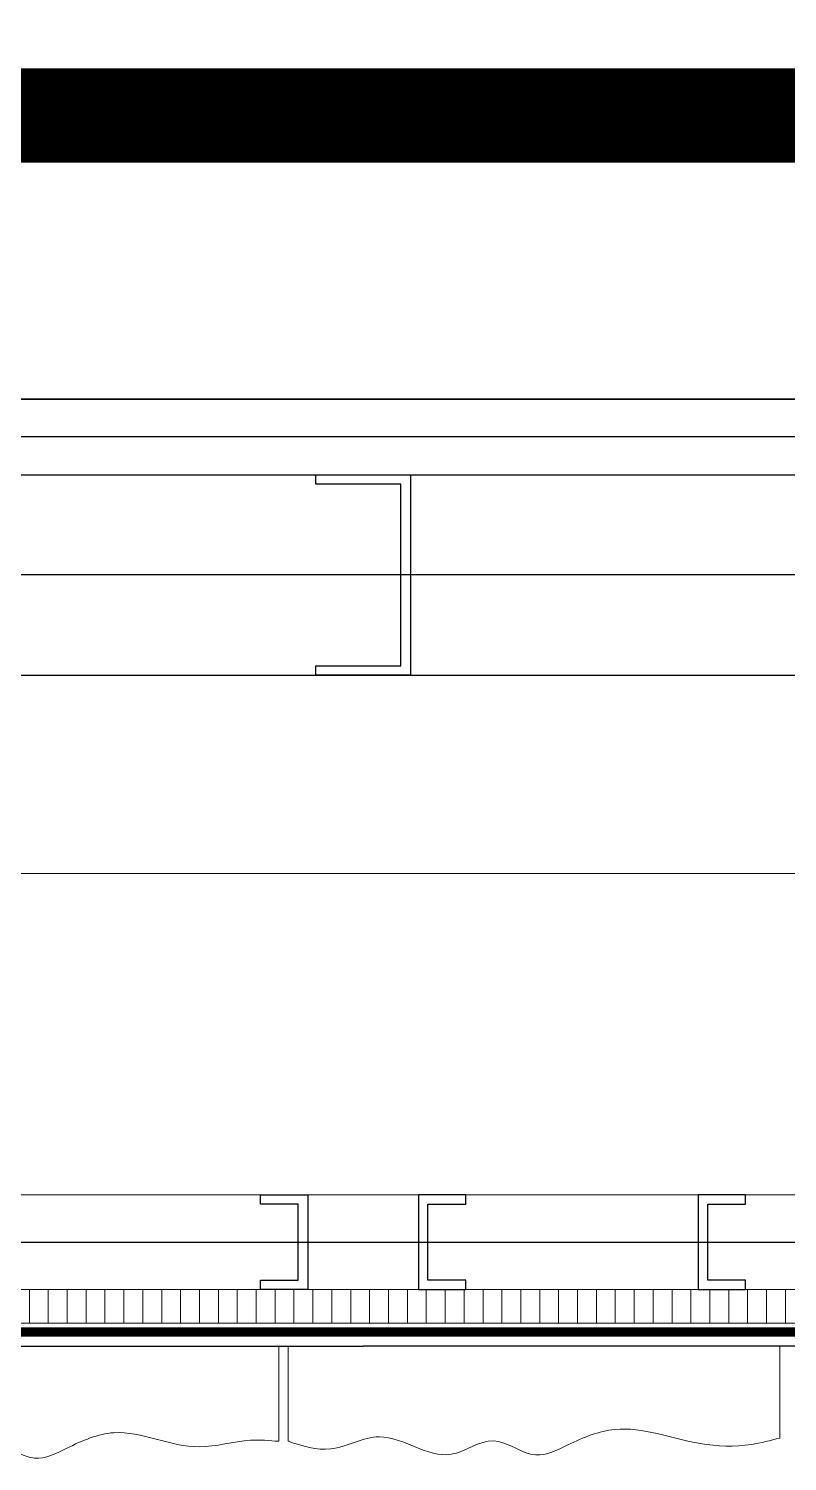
# Model space of a CAD drawing. Header units: centimetres. Extents: x -20963 to 233486, y -95276 to 159172.
# Drawn here: x 106146.6 to 106186.7, y 31717.1 to 31792.9 of the extents above; entities that cross this region are included whole.
import ezdxf

# ---------------------------------------------------------------- set-up
doc = ezdxf.new("R2010")
doc.units = ezdxf.units.CM
doc.header["$LTSCALE"] = 10
doc.header["$MEASUREMENT"] = 0
for name, pattern in [('006 plans$0$$0$$0$DASHED2', [0.375, 0.25, -0.125]), ('006 plans$0$Dash2', [3, 1.5, -1.5]), ('006 plans$0$HIDDEN', [0.375, 0.25, -0.125]), ('DASHDOT2', [0.5, 0.25, -0.125, 0, -0.125])]:
    doc.linetypes.add(name, pattern=pattern)
for name, color, linetype in [('006 plans$0$$0$A-ELV-20', 11, 'Continuous'), ('006 plans$0$$glazing$0$$WALL SECTION$0$External Wall Details$0$A-DETL-INSL', 8, 'Continuous'), ('006 plans$0$$glazing$0$isocab panels', 5, 'Continuous'), ('A-MA-DEMISE LINE', 10, 'DASHDOT2'), ('LP-DIMENSION_INT_100', 51, 'Continuous')]:
    doc.layers.add(name, color=color, linetype=linetype)
for name, color, linetype, lineweight in [('006 plans$0$$glazing$0$A-LIN-30', 2, 'Continuous', 30), ('006 plans$0$A-DOOR', 5, 'Continuous', 13), ('006 plans$0$A-FLOR-OVHD', 1, '006 plans$0$Dash2', 13), ('006 Slab Edge$0$A-SLB-EDG', 171, 'Continuous', 60)]:
    doc.layers.add(name, color=color, linetype=linetype, lineweight=lineweight)
doc.linetypes.add('006 plans$0$$glazing$0$$WALL SECTION$0$External Wall Details$0$BATTING', pattern='A,0.00254,-2.54,[134,ltypeshp.shx,S=2.54,R=0,X=-2.54,Y=0],-5.08,[134,ltypeshp.shx,S=2.54,R=180,X=2.54,Y=0],-2.54', length=10.16254)

# ---------------------------------------------------------------- blocks, each defined once
blk = doc.blocks.new('gfgf')
at = {"layer": '006 plans$0$$0$A-ELV-20'}
blk.add_line((390947, 245051.07), (402905.62, 245051.07), dxfattribs=at)
at = {"layer": '006 plans$0$$glazing$0$$WALL SECTION$0$External Wall Details$0$A-DETL-INSL', "linetype": '006 plans$0$$glazing$0$$WALL SECTION$0$External Wall Details$0$BATTING', "ltscale": 5}
blk.add_lwpolyline([(398362.03, 244958.03), (396709.72, 244958.03)], dxfattribs=at)
at = {"layer": '006 plans$0$$glazing$0$$WALL SECTION$0$External Wall Details$0$A-DETL-INSL', "linetype": '006 plans$0$$glazing$0$$WALL SECTION$0$External Wall Details$0$BATTING', "ltscale": 2.5}
blk.add_lwpolyline([(396704.72, 244855.04), (396810.33, 244855.04), (396810.33, 244605.03), (398256.43, 244605.04), (398256.43, 244855.04), (398362.03, 244855.04)], dxfattribs=at)
at = {"layer": '006 plans$0$$glazing$0$A-LIN-30', "color": 30}
blk.add_line((391448.38, 245051.07), (405447.39, 245051.07), dxfattribs=at)
blk.add_lwpolyline([(398374.31, 245051.07), (396698.38, 245051.07)], dxfattribs=at)
at = {"layer": '006 plans$0$$glazing$0$isocab panels'}
for p, q in [((398207.03, 245051.07), (397272.63, 245051.07)), ((396829.72, 244905), (398237.03, 244905)), ((396753.57, 244550), (397708.03, 244550)), ((398313.18, 244550), (397708.03, 244550))]:
    blk.add_line(p, q, dxfattribs=at)
blk.add_lwpolyline([(398362.03, 245051.07), (396704.72, 245051.07), (396704.72, 245011.07), (398362.03, 245011.07)], close=True, dxfattribs=at)
for points in [[(398362.03, 245031.07), (396704.72, 245031.07)], [(397683.03, 245006.07), (397683.03, 245011.07), (397733.03, 245011.07), (397733.03, 244905), (397683.03, 244905), (397683.03, 244910), (397728.03, 244910), (397728.03, 245006.07), (397683.03, 245006.07)], [(397653.73, 244625.07), (397653.73, 244630.07), (397678.73, 244630.07), (397678.73, 244580), (397653.73, 244580), (397653.73, 244585), (397673.73, 244585), (397673.73, 244625.07), (397653.73, 244625.07)], [(397762.33, 244625.07), (397762.33, 244630.07), (397737.33, 244630.07), (397737.33, 244580), (397762.33, 244580), (397762.33, 244585), (397742.33, 244585), (397742.33, 244625.07), (397762.33, 244625.07)], [(397910.35, 244625.07), (397910.35, 244630.07), (397885.35, 244630.07), (397885.35, 244580), (397910.35, 244580), (397910.35, 244585), (397890.35, 244585), (397890.35, 244625.07), (397910.35, 244625.07)]]:
    blk.add_lwpolyline(points, dxfattribs=at)
at = {"layer": '006 plans$0$A-DOOR'}
for p, q in [((396835.37, 244630.07), (397708.03, 244630.07)), ((398231.39, 244630.07), (397708.03, 244630.07)), ((397708.03, 244580), (396785.3, 244580)), ((397531.46, 244580), (397531.46, 244562.2)), ((397541.46, 244580), (397541.46, 244562.2)), ((397551.46, 244580), (397551.46, 244562.2)), ((397561.46, 244580), (397561.46, 244562.2)), ((397571.46, 244580), (397571.46, 244562.2)), ((397581.46, 244580), (397581.46, 244562.2)), ((397591.46, 244580), (397591.46, 244562.2)), ((397601.46, 244580), (397601.46, 244562.2)), ((397611.46, 244580), (397611.46, 244562.2)), ((397621.46, 244580), (397621.46, 244562.2)), ((397631.46, 244580), (397631.46, 244562.2)), ((397641.46, 244580), (397641.46, 244562.2)), ((397651.46, 244580), (397651.46, 244562.2)), ((397661.46, 244580), (397661.46, 244562.2)), ((397671.46, 244580), (397671.46, 244562.2)), ((397681.46, 244580), (397681.46, 244562.2)), ((397691.46, 244580), (397691.46, 244562.2)), ((397701.46, 244580), (397701.46, 244562.2)), ((397708.03, 244580), (398281.46, 244580)), ((397711.46, 244580), (397711.46, 244562.2)), ((397721.46, 244580), (397721.46, 244562.2)), ((397731.46, 244580), (397731.46, 244562.2)), ((397741.46, 244580), (397741.46, 244562.2)), ((397751.46, 244580), (397751.46, 244562.2)), ((397761.46, 244580), (397761.46, 244562.2)), ((397771.46, 244580), (397771.46, 244562.2)), ((397781.46, 244580), (397781.46, 244562.2)), ((397791.46, 244580), (397791.46, 244562.2)), ((397801.46, 244580), (397801.46, 244562.2)), ((397811.46, 244580), (397811.46, 244562.2)), ((397821.46, 244580), (397821.46, 244562.2)), ((397831.46, 244580), (397831.46, 244562.2)), ((397841.46, 244580), (397841.46, 244562.2)), ((397851.46, 244580), (397851.46, 244562.2)), ((397861.46, 244580), (397861.46, 244562.2)), ((397871.46, 244580), (397871.46, 244562.2)), ((397881.46, 244580), (397881.46, 244562.2)), ((397891.46, 244580), (397891.46, 244562.2)), ((397901.46, 244580), (397901.46, 244562.2)), ((397911.46, 244580), (397911.46, 244562.2)), ((397921.46, 244580), (397921.46, 244562.2)), ((397931.46, 244580), (397931.46, 244562.2)), ((397663.42, 244550), (397663.42, 244499.66)), ((397668.42, 244550), (397668.42, 244499.66)), ((397928.49, 244550), (397928.49, 244501.4))]:
    blk.add_line(p, q, dxfattribs=at)
for points in [[(406397.39, 246500), (406954.03, 246500), (406950.01, 244498.52), (405451.05, 244498.52), (405451.04, 244799.96), (391452.27, 244800)], [(405247.39, 245201.07), (390514.35, 245201.07), (390514.35, 245051.07), (390347, 245051.07)], [(396679.14, 244815), (396770.29, 244815), (396770.3, 244562.2), (397708.03, 244562.2)], [(398387.62, 244815), (398296.46, 244815), (398296.46, 244562.2), (397708.03, 244562.2)]]:
    blk.add_lwpolyline(points, dxfattribs=at)
at = {"layer": '006 plans$0$A-DOOR', "linetype": '006 plans$0$$0$$0$DASHED2', "ltscale": 100, "const_width": 5}
for points in [[(396683.2, 244807.5), (396761.07, 244807.5), (396761.07, 244557.5), (397708.03, 244557.5)], [(398383.55, 244807.5), (398305.68, 244807.5), (398305.68, 244557.5), (397708.03, 244557.5)]]:
    blk.add_lwpolyline(points, dxfattribs=at)
at = {"layer": '006 plans$0$A-DOOR'}
for points, knots in [([(397928.49, 244501.4), (397923.51, 244500.07), (397909.75, 244496.42), (397880.02, 244497.42), (397847.17, 244510.94), (397819.06, 244499.48), (397797.45, 244488), (397776.99, 244506.26), (397749.71, 244483.88), (397720.58, 244509.84), (397692.21, 244491.99), (397675.97, 244497.22), (397668.42, 244499.66)], [0, 0, 0, 0, 15.410888, 42.552155, 88.270854, 114.437841, 132.297377, 155.880947, 179.357076, 218.46352, 244.822047, 267.746532, 267.746532, 267.746532, 267.746532]), ([(397663.42, 244499.66), (397658.42, 244500.09), (397644.27, 244501.31), (397615.3, 244491.77), (397582.05, 244509.9), (397554, 244497.66), (397532.37, 244486.29), (397511.92, 244504.53), (397484.61, 244482.08), (397455.62, 244508.5), (397426.6, 244489.16), (397410.82, 244497.46), (397403.34, 244501.4)], [0, 0, 0, 0, 14.970581, 42.394637, 88.113336, 114.280323, 132.139859, 155.723428, 179.199557, 218.306002, 244.664529, 268.445567, 268.445567, 268.445567, 268.445567])]:
    blk.add_open_spline(points, degree=3, knots=knots, dxfattribs=at)
at = {"layer": '006 plans$0$A-FLOR-OVHD', "linetype": '006 plans$0$HIDDEN', "ltscale": 200}
blk.add_line((390897.63, 245201.07), (405297.39, 245201.07), dxfattribs=at)
at = {"layer": '006 Slab Edge$0$A-SLB-EDG'}
blk.add_line((390564.35, 245201.07), (405297.39, 245201.07), dxfattribs=at)
at = {"layer": 'A-MA-DEMISE LINE', "color": 12, "linetype": 'DASHDOT2', "ltscale": 1000, "const_width": 50}
blk.add_lwpolyline([(389939.35, 254849.9), (406247.39, 254850), (406247.39, 245201.07), (390696.66, 245201.07), (390696.66, 245924), (389939.35, 245924)], close=True, dxfattribs=at)
blk = doc.blocks.new('PLAN')
at = {"layer": 'A-MA-DEMISE LINE', "color": 4, "xscale": 0.1, "yscale": 0.1, "zscale": 0.1}
blk.add_blockref('gfgf', (62317.381, 7268.244, 0), dxfattribs=at)

msp = doc.modelspace()

# ---------------------------------------------------------------- block references
at = {"layer": 'LP-DIMENSION_INT_100', "color": 2}
msp.add_blockref('PLAN', (4076.067, 0), dxfattribs=at)

doc.saveas('drawing.dxf')
